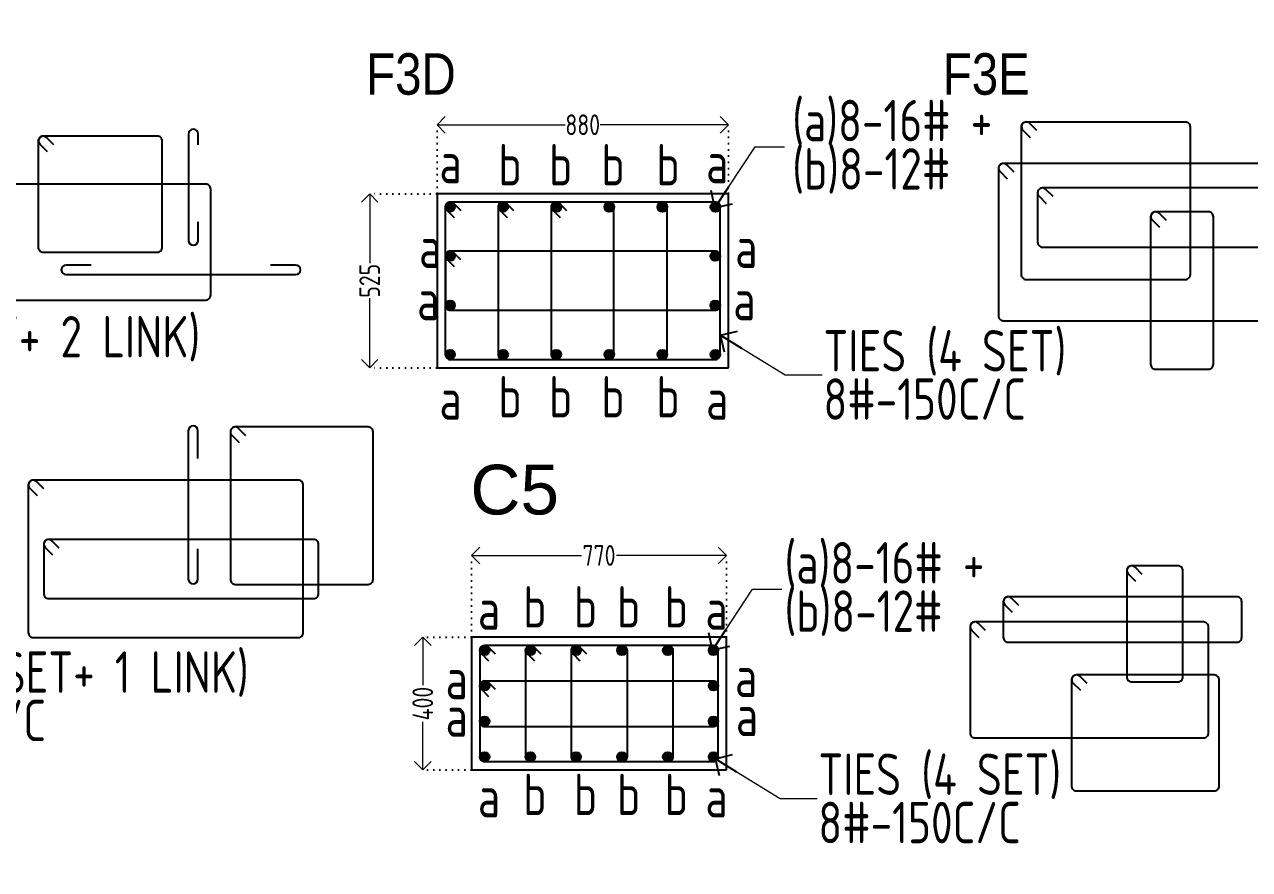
# Model space of a CAD drawing. Header units: inches. Extents: x -605 to 2991212, y -2872845 to 0.
# Drawn here: x 2400323 to 2415120, y -2144953 to -2134753 of the extents above; entities that cross this region are included whole.
import ezdxf
from ezdxf import colors
from ezdxf.entities.mleader import LeaderData, LeaderLine
from ezdxf.math import Vec2, Vec3

# ---------------------------------------------------------------- set-up
doc = ezdxf.new("R2010")
doc.units = ezdxf.units.IN
doc.header["$LTSCALE"] = 600
doc.header["$MEASUREMENT"] = 0
doc.linetypes.add('DOT2', pattern=[0.125, 0, -0.125])
for name, color, linetype, lineweight in [('PV_TEXT_ROMANS', 7, 'Continuous', 0), ('rDIMension', 1, 'Continuous', 18), ('rRCC 2', 40, 'Continuous', 15), ('rREINF 1', 1, 'Continuous', 25), ('rREINF 2', 4, 'Continuous', 25)]:
    doc.layers.add(name, color=color, linetype=linetype, lineweight=lineweight)
doc.styles.add('DIM', font='geniso.shx', dxfattribs={"width": 0.85})
doc.styles.add('J.P', font='ARIALN.TTF')
doc.styles.get("Standard").update_dxf_attribs({"font": 'arial.ttf'})
doc.styles.add('TEXT3', font='geniso.shx')
doc.dimstyles.new('ST-150', dxfattribs={"dimscale": 75, "dimtxt": 3, "dimasz": 2, "dimexe": 0.18, "dimexo": 0.0625, "dimgap": 0.2, "dimtad": 0, "dimdec": 0, "dimlfac": 2, "dimzin": 0, "dimdsep": 46, "dimtxsty": 'DIM', "dimblk": 'OPEN90', "dimcen": 0.09, "dimclrd": 256, "dimclrt": 7, "dimadec": 0, "dimazin": 0, "dimtfac": 1, "dimtdec": 0, "dimtofl": 0, "dimtmove": 0, "dimatfit": 3, "dimldrblk": 'OPEN90', "dimfxl": 1, "dimtolj": 1, "dimtzin": 0, "dimlwd": -1, "dimarcsym": 0})
doc.dimstyles.new('ST-25', dxfattribs={"dimscale": 100, "dimtxt": 2.5, "dimasz": 2, "dimexe": 0.18, "dimexo": 0.0625, "dimgap": 0.2, "dimtad": 0, "dimdec": 0, "dimlfac": 0.25, "dimzin": 0, "dimdsep": 46, "dimtxsty": 'DIM', "dimblk": 'OPEN90', "dimcen": 0.09, "dimclrd": 256, "dimclrt": 7, "dimadec": 0, "dimazin": 0, "dimtfac": 1, "dimtdec": 0, "dimtofl": 0, "dimtmove": 0, "dimatfit": 3, "dimldrblk": 'OPEN90', "dimfxl": 1, "dimtolj": 1, "dimtzin": 0, "dimlwd": -1, "dimarcsym": 0})

# ---------------------------------------------------------------- blocks, each defined once
blk = doc.blocks.new('_Open90')
at = {"color": 0, "linetype": 'ByBlock', "lineweight": -2}
for p, q in [((-0.5, 0.5), (0, 0)), ((0, 0), (-1, 0)), ((0, 0), (-0.5, -0.5))]:
    blk.add_line(p, q, dxfattribs=at)
blk = doc.blocks.new('*D499')
at = {"layer": 'Defpoints', "color": 0, "linetype": 'ByBlock'}
for p in [(2405723, -2141162), (2405723, -2142150), (2408803, -2142150)]:
    blk.add_point(p, dxfattribs=at)
at = {"layer": 'rDIMension', "color": 0, "linetype": 'DOT2', "lineweight": -2}
for p, q in [((2405723, -2142144), (2405723, -2141144)), ((2408803, -2142144), (2408803, -2141144))]:
    blk.add_line(p, q, dxfattribs=at)
at = {"layer": 'rDIMension'}
for p, q in [((2405923, -2141162), (2407052, -2141162)), ((2408603, -2141162), (2407475, -2141162))]:
    blk.add_line(p, q, dxfattribs=at)
at = {"layer": 'rDIMension', "linetype": 'ByBlock', "xscale": 200, "yscale": 200, "zscale": 200, "rotation": 180}
blk.add_blockref('_Open90', (2405723, -2141162), dxfattribs=at)
at = {"layer": 'rDIMension', "linetype": 'ByBlock', "xscale": 200, "yscale": 200, "zscale": 200}
blk.add_blockref('_Open90', (2408803, -2141162), dxfattribs=at)
at = {"layer": 'rDIMension', "color": 7, "linetype": 'ByBlock', "insert": (2407263, -2141162), "char_height": 250, "attachment_point": 5, "style": 'DIM'}
blk.add_mtext('\\A1;770', dxfattribs=at)
blk = doc.blocks.new('*D500')
at = {"layer": 'Defpoints', "color": 0, "linetype": 'ByBlock'}
for p in [(2405723, -2142150), (2405134, -2143750), (2405723, -2143750)]:
    blk.add_point(p, dxfattribs=at)
at = {"layer": 'rDIMension', "color": 0, "linetype": 'DOT2', "lineweight": -2}
for p, q in [((2405717, -2142150), (2405116, -2142150)), ((2405717, -2143750), (2405116, -2143750))]:
    blk.add_line(p, q, dxfattribs=at)
at = {"layer": 'rDIMension'}
for p, q in [((2405134, -2142350), (2405134, -2142728)), ((2405134, -2143550), (2405134, -2143172))]:
    blk.add_line(p, q, dxfattribs=at)
at = {"layer": 'rDIMension', "linetype": 'ByBlock', "xscale": 200, "yscale": 200, "zscale": 200}
for p, rotation in [((2405134, -2142150), 90), ((2405134, -2143750), 270)]:
    blk.add_blockref('_Open90', p, dxfattribs=dict(at, rotation=rotation))
at = {"layer": 'rDIMension', "color": 7, "linetype": 'ByBlock', "insert": (2405134, -2142950), "char_height": 250, "attachment_point": 5, "rotation": 90, "style": 'DIM'}
blk.add_mtext('\\A1;400', dxfattribs=at)
blk = doc.blocks.new('*D501')
at = {"layer": 'Defpoints', "color": 0, "linetype": 'ByBlock'}
for p in [(2405306, -2135963), (2405306, -2136796), (2408826, -2136796)]:
    blk.add_point(p, dxfattribs=at)
at = {"layer": 'rDIMension', "color": 0, "linetype": 'DOT2', "lineweight": -2}
for p, q in [((2405306, -2136790), (2405306, -2135945)), ((2408826, -2136790), (2408826, -2135945))]:
    blk.add_line(p, q, dxfattribs=at)
at = {"layer": 'rDIMension'}
for p, q in [((2405506, -2135963), (2406855, -2135963)), ((2408626, -2135963), (2407278, -2135963))]:
    blk.add_line(p, q, dxfattribs=at)
at = {"layer": 'rDIMension', "linetype": 'ByBlock', "xscale": 200, "yscale": 200, "zscale": 200, "rotation": 180}
blk.add_blockref('_Open90', (2405306, -2135963), dxfattribs=at)
at = {"layer": 'rDIMension', "linetype": 'ByBlock', "xscale": 200, "yscale": 200, "zscale": 200}
blk.add_blockref('_Open90', (2408826, -2135963), dxfattribs=at)
at = {"layer": 'rDIMension', "color": 7, "linetype": 'ByBlock', "insert": (2407066, -2135963), "char_height": 250, "attachment_point": 5, "style": 'DIM'}
blk.add_mtext('\\A1;880', dxfattribs=at)
blk = doc.blocks.new('*D502')
at = {"layer": 'Defpoints', "color": 0, "linetype": 'ByBlock'}
for p in [(2405306, -2136796), (2404493, -2138896), (2405306, -2138896)]:
    blk.add_point(p, dxfattribs=at)
at = {"layer": 'rDIMension', "color": 0, "linetype": 'DOT2', "lineweight": -2}
for p, q in [((2405300, -2136796), (2404475, -2136796)), ((2405300, -2138896), (2404475, -2138896))]:
    blk.add_line(p, q, dxfattribs=at)
at = {"layer": 'rDIMension'}
for p, q in [((2404493, -2136996), (2404493, -2137635)), ((2404493, -2138696), (2404493, -2138057))]:
    blk.add_line(p, q, dxfattribs=at)
at = {"layer": 'rDIMension', "linetype": 'ByBlock', "xscale": 200, "yscale": 200, "zscale": 200}
for p, rotation in [((2404493, -2136796), 90), ((2404493, -2138896), 270)]:
    blk.add_blockref('_Open90', p, dxfattribs=dict(at, rotation=rotation))
at = {"layer": 'rDIMension', "color": 7, "linetype": 'ByBlock', "insert": (2404493, -2137846), "char_height": 250, "attachment_point": 5, "rotation": 90, "style": 'DIM'}
blk.add_mtext('\\A1;525', dxfattribs=at)
blk = doc.blocks.new('_DotBlank')
at = {"color": 0, "linetype": 'ByBlock', "lineweight": -2}
blk.add_line((-0.5, 0), (-1, 0), dxfattribs=at)
blk.add_circle((0, 0), 0.5, dxfattribs=at)

msp = doc.modelspace()

# ---------------------------------------------------------------- hatches: boundary and pattern name
at = {"layer": 'rREINF 2'}
h = msp.add_hatch(color=256, dxfattribs=at)
h.dxf.hatch_style = 1
h.paths.add_polyline_path([(2405523.3, -2136954.8, 1), (2405407.9, -2136954.8, 1)])
h = msp.add_hatch(color=256, dxfattribs=at)
h.dxf.hatch_style = 1
h.paths.add_polyline_path([(2406163.9, -2136955.1, 1), (2406048.6, -2136955.1, 1)])
h = msp.add_hatch(color=256, dxfattribs=at)
h.dxf.hatch_style = 1
h.paths.add_polyline_path([(2406804.5, -2136955.3, 1), (2406689.2, -2136955.3, 1)])
h = msp.add_hatch(color=256, dxfattribs=at)
h.dxf.hatch_style = 1
h.paths.add_polyline_path([(2407445.1, -2136955.6, 1), (2407329.8, -2136955.6, 1)])
h = msp.add_hatch(color=256, dxfattribs=at)
h.dxf.hatch_style = 1
h.paths.add_polyline_path([(2408085.8, -2136955.8, 1), (2407970.5, -2136955.8, 1)])
h = msp.add_hatch(color=256, dxfattribs=at)
h.dxf.hatch_style = 1
h.paths.add_polyline_path([(2408726.4, -2136956, 1), (2408611.1, -2136956, 1)])
h = msp.add_hatch(color=256, dxfattribs=at)
h.dxf.hatch_style = 1
h.paths.add_polyline_path([(2405523.3, -2137549, 1), (2405407.9, -2137549, 1)])
h = msp.add_hatch(color=256, dxfattribs=at)
h.dxf.hatch_style = 1
h.paths.add_polyline_path([(2408609.5, -2137549, -1), (2408724.9, -2137549, -1)])
h = msp.add_hatch(color=256, dxfattribs=at)
h.dxf.hatch_style = 1
h.paths.add_polyline_path([(2405523.3, -2138143.1, 1), (2405407.9, -2138143.1, 1)])
h = msp.add_hatch(color=256, dxfattribs=at)
h.dxf.hatch_style = 1
h.paths.add_polyline_path([(2408609.5, -2138143.1, -1), (2408724.9, -2138143.1, -1)])
h = msp.add_hatch(color=256, dxfattribs=at)
h.dxf.hatch_style = 1
h.paths.add_polyline_path([(2405523.3, -2138737.2, -1), (2405407.9, -2138737.2, -1)])
h = msp.add_hatch(color=256, dxfattribs=at)
h.dxf.hatch_style = 1
h.paths.add_polyline_path([(2406163.9, -2138737, -1), (2406048.6, -2138737, -1)])
h = msp.add_hatch(color=256, dxfattribs=at)
h.dxf.hatch_style = 1
h.paths.add_polyline_path([(2406804.5, -2138736.8, -1), (2406689.2, -2138736.8, -1)])
h = msp.add_hatch(color=256, dxfattribs=at)
h.dxf.hatch_style = 1
h.paths.add_polyline_path([(2407445.1, -2138736.5, -1), (2407329.8, -2138736.5, -1)])
h = msp.add_hatch(color=256, dxfattribs=at)
h.dxf.hatch_style = 1
h.paths.add_polyline_path([(2408085.8, -2138736.3, -1), (2407970.5, -2138736.3, -1)])
h = msp.add_hatch(color=256, dxfattribs=at)
h.dxf.hatch_style = 1
h.paths.add_polyline_path([(2408726.4, -2138736, -1), (2408611.1, -2138736, -1)])
h = msp.add_hatch(color=256, dxfattribs=at)
h.dxf.hatch_style = 1
h.paths.add_polyline_path([(2405938.7, -2142307.7, 1), (2405823.4, -2142307.7, 1)])
h = msp.add_hatch(color=256, dxfattribs=at)
h.dxf.hatch_style = 1
h.paths.add_polyline_path([(2406491.6, -2142307.7, 1), (2406376.3, -2142307.7, 1)])
h = msp.add_hatch(color=256, dxfattribs=at)
h.dxf.hatch_style = 1
h.paths.add_polyline_path([(2407044.6, -2142307.7, 1), (2406929.3, -2142307.7, 1)])
h = msp.add_hatch(color=256, dxfattribs=at)
h.dxf.hatch_style = 1
h.paths.add_polyline_path([(2407597.5, -2142307.7, 1), (2407482.2, -2142307.7, 1)])
h = msp.add_hatch(color=256, dxfattribs=at)
h.dxf.hatch_style = 1
h.paths.add_polyline_path([(2408150.5, -2142307.7, 1), (2408035.1, -2142307.7, 1)])
h = msp.add_hatch(color=256, dxfattribs=at)
h.dxf.hatch_style = 1
h.paths.add_polyline_path([(2408588.1, -2142307.7, -1), (2408703.4, -2142307.7, -1)])
h = msp.add_hatch(color=256, dxfattribs=at)
h.dxf.hatch_style = 1
h.paths.add_polyline_path([(2405938.7, -2142735.9, 1), (2405823.4, -2142735.9, 1)])
h = msp.add_hatch(color=256, dxfattribs=at)
h.dxf.hatch_style = 1
h.paths.add_polyline_path([(2408588.1, -2142735.9, -1), (2408703.4, -2142735.9, -1)])
h = msp.add_hatch(color=256, dxfattribs=at)
h.dxf.hatch_style = 1
h.paths.add_polyline_path([(2405938.7, -2143164.2, 1), (2405823.4, -2143164.2, 1)])
h = msp.add_hatch(color=256, dxfattribs=at)
h.dxf.hatch_style = 1
h.paths.add_polyline_path([(2408588.1, -2143164.2, -1), (2408703.4, -2143164.2, -1)])
h = msp.add_hatch(color=256, dxfattribs=at)
h.dxf.hatch_style = 1
h.paths.add_polyline_path([(2405938.7, -2143592.4, 1), (2405823.4, -2143592.4, 1)])
h = msp.add_hatch(color=256, dxfattribs=at)
h.dxf.hatch_style = 1
h.paths.add_polyline_path([(2406491.6, -2143592.4, -1), (2406376.3, -2143592.4, -1)])
h = msp.add_hatch(color=256, dxfattribs=at)
h.dxf.hatch_style = 1
h.paths.add_polyline_path([(2407044.6, -2143592.4, -1), (2406929.3, -2143592.4, -1)])
h = msp.add_hatch(color=256, dxfattribs=at)
h.dxf.hatch_style = 1
h.paths.add_polyline_path([(2407597.5, -2143592.4, -1), (2407482.2, -2143592.4, -1)])
h = msp.add_hatch(color=256, dxfattribs=at)
h.dxf.hatch_style = 1
h.paths.add_polyline_path([(2408150.5, -2143592.4, -1), (2408035.1, -2143592.4, -1)])
h = msp.add_hatch(color=256, dxfattribs=at)
h.dxf.hatch_style = 1
h.paths.add_polyline_path([(2408588.1, -2143592.4, -1), (2408703.4, -2143592.4, -1)])

# ---------------------------------------------------------------- linework, layer by layer
at = {"color": 6, "linetype": 'ByBlock'}
for points in [[(2408826.4, -2138896), (2408826.4, -2136796), (2405306.4, -2136796), (2405306.4, -2138896)], [(2408803.4, -2143750), (2408803.4, -2142150), (2405723.4, -2142150), (2405723.4, -2143750)]]:
    msp.add_lwpolyline(points, close=True, dxfattribs=at)
at = {"layer": 'rREINF 1'}
for points in [[(2414406.3, -2137770.4), (2414406.3, -2135990.4, 0.4142136), (2414346.3, -2135930.4), (2412422.6, -2135930.4, 0.4142136), (2412362.6, -2135990.4), (2412362.6, -2137770.4, 0.4142136), (2412422.6, -2137830.4), (2414346.3, -2137830.4, 0.4142136)], [(2401987.4, -2137440.6), (2401987.4, -2136160.6, 0.4142136), (2401927.4, -2136100.6), (2400548.4, -2136100.6, 0.4142136), (2400488.4, -2136160.6), (2400488.4, -2137440.6, 0.4142136), (2400548.4, -2137500.6), (2401927.4, -2137500.6, 0.4142136)], [(2415406.7, -2138268.8), (2415406.7, -2136488.8, 0.4142136), (2415346.7, -2136428.8), (2412146.7, -2136428.8, 0.4142136), (2412086.7, -2136488.8), (2412086.7, -2138268.8, 0.4142136), (2412146.7, -2138328.8), (2415346.7, -2138328.8, 0.4142136)], [(2402572.5, -2138019.5), (2402572.5, -2136739.5, 0.4142136), (2402512.5, -2136679.5), (2399752.5, -2136679.5, 0.4142136), (2399692.5, -2136739.5), (2399692.5, -2138019.5, 0.4142136), (2399752.5, -2138079.5), (2402512.5, -2138079.5, 0.4142136)], [(2415880.8, -2137380), (2415880.8, -2136786, 0.4142136), (2415820.8, -2136726), (2412620.8, -2136726, 0.4142136), (2412560.8, -2136786), (2412560.8, -2137380, 0.4142136), (2412620.8, -2137440), (2415820.8, -2137440, 0.4142136)], [(2408726.4, -2138736), (2408726.4, -2136956, 0.4142136), (2408666.4, -2136896), (2405466.4, -2136896, 0.4142136), (2405406.4, -2136956), (2405406.4, -2138736, 0.4142136), (2405466.4, -2138796), (2408666.4, -2138796, 0.4142136)], [(2408088.2, -2138737.5), (2408088.2, -2136957.5, 0.4142136), (2408028.2, -2136897.5), (2406104.4, -2136897.5, 0.4142136), (2406044.4, -2136957.5), (2406044.4, -2138737.5, 0.4142136), (2406104.4, -2138797.5), (2408028.2, -2138797.5, 0.4142136)], [(2407442.2, -2138736), (2407442.2, -2136956, 0.4142136), (2407382.2, -2136896), (2406744.7, -2136896, 0.4142136), (2406684.7, -2136956), (2406684.7, -2138736, 0.4142136), (2406744.7, -2138796), (2407382.2, -2138796, 0.4142136)], [(2414683.8, -2138853.4), (2414683.8, -2137073.4, 0.4142136), (2414623.8, -2137013.4), (2413986.3, -2137013.4, 0.4142136), (2413926.3, -2137073.4), (2413926.3, -2138853.4, 0.4142136), (2413986.3, -2138913.4), (2414623.8, -2138913.4, 0.4142136)], [(2408726.7, -2138141.5), (2408726.7, -2137547.5, 0.4142136), (2408666.7, -2137487.5), (2405466.7, -2137487.5, 0.4142136), (2405406.7, -2137547.5), (2405406.7, -2138141.5, 0.4142136), (2405466.7, -2138201.5), (2408666.7, -2138201.5, 0.4142136)], [(2404533.8, -2141451.1), (2404533.8, -2139671.1, 0.4142136), (2404473.8, -2139611.1), (2402869.6, -2139611.1, 0.4142136), (2402809.6, -2139671.1), (2402809.6, -2141451.1, 0.4142136), (2402869.6, -2141511.1), (2404473.8, -2141511.1, 0.4142136)], [(2403689.4, -2142092.7), (2403689.4, -2140312.7, 0.4142136), (2403629.4, -2140252.7), (2400429.4, -2140252.7, 0.4142136), (2400369.4, -2140312.7), (2400369.4, -2142092.7, 0.4142136), (2400429.4, -2142152.7), (2403629.4, -2142152.7, 0.4142136)], [(2403876.2, -2141621.9), (2403876.2, -2141027.8, 0.4142136), (2403816.2, -2140967.8), (2400616.2, -2140967.8, 0.4142136), (2400556.2, -2141027.8), (2400556.2, -2141621.9, 0.4142136), (2400616.2, -2141681.9), (2403816.2, -2141681.9, 0.4142136)], [(2414316.6, -2142627.4), (2414316.6, -2141347.4, 0.4142136), (2414256.6, -2141287.4), (2413697.6, -2141287.4, 0.4142136), (2413637.6, -2141347.4), (2413637.6, -2142627.4, 0.4142136), (2413697.6, -2142687.4), (2414256.6, -2142687.4, 0.4142136)], [(2415026.7, -2142150.2), (2415026.7, -2141720.4, 0.4142136), (2414966.7, -2141660.4), (2412206.7, -2141660.4, 0.4142136), (2412146.7, -2141720.4), (2412146.7, -2142150.2, 0.4142136), (2412206.7, -2142210.2), (2414966.7, -2142210.2, 0.4142136)], [(2414624.4, -2143305), (2414624.4, -2142025, 0.4142136), (2414564.4, -2141965), (2411804.4, -2141965, 0.4142136), (2411744.4, -2142025), (2411744.4, -2143305, 0.4142136), (2411804.4, -2143365), (2414564.4, -2143365, 0.4142136)], [(2408703.4, -2143590), (2408703.4, -2142310, 0.4142136), (2408643.4, -2142250), (2405883.4, -2142250, 0.4142136), (2405823.4, -2142310), (2405823.4, -2143590, 0.4142136), (2405883.4, -2143650), (2408643.4, -2143650, 0.4142136)], [(2408158.5, -2143590), (2408158.5, -2142310, 0.4142136), (2408098.5, -2142250), (2406436.1, -2142250, 0.4142136), (2406376.1, -2142310), (2406376.1, -2143590, 0.4142136), (2406436.1, -2143650), (2408098.5, -2143650, 0.4142136)], [(2407605.4, -2143590), (2407605.4, -2142310, 0.4142136), (2407545.4, -2142250), (2406986.5, -2142250, 0.4142136), (2406926.5, -2142310), (2406926.5, -2143590, 0.4142136), (2406986.5, -2143650), (2407545.4, -2143650, 0.4142136)], [(2414753.4, -2143944.5), (2414753.4, -2142664.5, 0.4142136), (2414693.4, -2142604.5), (2413031, -2142604.5, 0.4142136), (2412971, -2142664.5), (2412971, -2143944.5, 0.4142136), (2413031, -2144004.5), (2414693.4, -2144004.5, 0.4142136)], [(2408703.4, -2143167.5), (2408703.4, -2142737.8, 0.4142136), (2408643.4, -2142677.8), (2405883.4, -2142677.8, 0.4142136), (2405823.4, -2142737.8), (2405823.4, -2143167.5, 0.4142136), (2405883.4, -2143227.5), (2408643.4, -2143227.5, 0.4142136)]]:
    msp.add_lwpolyline(points, format="xyb", close=True, dxfattribs=at)
for points in [[(2412553.2, -2136034), (2412465.1, -2135945.9, 1), (2412383.5, -2136027.4), (2412471.7, -2136115.6)], [(2400678, -2136204.8), (2400589.8, -2136116.6, 1), (2400508.3, -2136198.2), (2400596.4, -2136286.3)], [(2402420.8, -2136205.3), (2402420.8, -2136075.5, 1), (2402305.4, -2136075.5), (2402305.4, -2137359.7, 1), (2402420.8, -2137359.7), (2402420.8, -2137135.8)], [(2412276.4, -2136533.8), (2412188.3, -2136445.6, 1), (2412106.8, -2136527.2), (2412194.9, -2136615.3)], [(2412747.4, -2136831), (2412659.3, -2136742.9, 1), (2412577.7, -2136824.4), (2412665.8, -2136912.5)], [(2405596.1, -2137001), (2405508, -2136912.9, 1), (2405426.4, -2136994.5), (2405514.6, -2137082.6)], [(2406235.1, -2137001.1), (2406146.9, -2136913, 1), (2406065.4, -2136994.5), (2406153.5, -2137082.7)], [(2406874.4, -2137001), (2406786.3, -2136912.9, 1), (2406704.8, -2136994.5), (2406792.9, -2137082.6)], [(2414116, -2137118.4), (2414027.9, -2137030.2, 1), (2413946.4, -2137111.8), (2414034.5, -2137199.9)], [(2405593.2, -2137592.5), (2405505.1, -2137504.4, 1), (2405423.6, -2137585.9), (2405511.7, -2137674.1)], [(2401130.1, -2137656.8), (2400825.6, -2137656.8, 1), (2400825.6, -2137772.1), (2403598.3, -2137772.1, 1), (2403598.3, -2137656.8), (2403293.7, -2137656.8)], [(2402417.1, -2139990.2), (2402417.1, -2139656, 1), (2402301.8, -2139656), (2402301.8, -2141446.7, 1), (2402417.1, -2141446.7), (2402417.1, -2141081.5)], [(2402996.2, -2139716.1), (2402908.1, -2139628, 1), (2402826.5, -2139709.5), (2402914.6, -2139797.7)], [(2400556, -2140357.7), (2400467.9, -2140269.6, 1), (2400386.3, -2140351.2), (2400474.4, -2140439.3)], [(2400742.8, -2141072.9), (2400654.7, -2140984.7, 1), (2400573.1, -2141066.3), (2400661.2, -2141154.4)], [(2413825.8, -2141391.3), (2413737.7, -2141303.1, 1), (2413656.1, -2141384.7), (2413744.2, -2141472.8)], [(2412334.9, -2141764.3), (2412246.8, -2141676.2, 1), (2412165.2, -2141757.7), (2412253.4, -2141845.8)], [(2411932.6, -2142068.9), (2411844.4, -2141980.8, 1), (2411762.9, -2142062.3), (2411851, -2142150.4)], [(2406011.5, -2142353.9), (2405923.4, -2142265.8, 1), (2405841.9, -2142347.3), (2405930, -2142435.5)], [(2406564.2, -2142353.9), (2406476.1, -2142265.8, 1), (2406394.6, -2142347.3), (2406482.7, -2142435.5)], [(2407114.6, -2142353.9), (2407026.5, -2142265.8, 1), (2406945, -2142347.3), (2407033.1, -2142435.5)], [(2413159.2, -2142708.4), (2413071.1, -2142620.3, 1), (2412989.5, -2142701.8), (2413077.6, -2142789.9)], [(2406011.5, -2142781.6), (2405923.4, -2142693.5, 1), (2405841.9, -2142775.1), (2405930, -2142863.2)]]:
    msp.add_lwpolyline(points, format="xyb", dxfattribs=at)
at = {"layer": 'rREINF 2'}
for centre in [(2405465.6, -2136954.8), (2406106.2, -2136955.1), (2406746.9, -2136955.3), (2407387.5, -2136955.6), (2408028.1, -2136955.8), (2408668.7, -2136956), (2405465.6, -2137549), (2408667.2, -2137549), (2405465.6, -2138143.1), (2408667.2, -2138143.1), (2405465.6, -2138737.2), (2406106.2, -2138737), (2406746.9, -2138736.8), (2407387.5, -2138736.5), (2408028.1, -2138736.3), (2408668.7, -2138736), (2405881.1, -2142307.7), (2406434, -2142307.7), (2406986.9, -2142307.7), (2407539.9, -2142307.7), (2408092.8, -2142307.7), (2408645.7, -2142307.7), (2405881.1, -2142735.9), (2408645.7, -2142735.9), (2405881.1, -2143164.2), (2408645.7, -2143164.2), (2405881.1, -2143592.4), (2406434, -2143592.4), (2406986.9, -2143592.4), (2407539.9, -2143592.4), (2408092.8, -2143592.4), (2408645.7, -2143592.4)]:
    msp.add_circle(centre, 57.7, dxfattribs=at)

# ---------------------------------------------------------------- texts
at = {"layer": 'PV_TEXT_ROMANS', "char_height": 500, "width": 1863.784, "attachment_point": 1, "style": 'J.P', "bg_fill": 2}
for s, insert in [('\\pxqc;F3D', (2404059.6, -2135099.9)), ('\\pxqc;F3E', (2411009.2, -2135099.9))]:
    msp.add_mtext(s, dxfattribs=dict(at, insert=insert))
at = {"layer": 'rDIMension', "color": 7, "char_height": 500, "attachment_point": 4, "line_spacing_factor": 0.7, "style": 'DIM'}
for s, insert in [('\\A1;b', (2406047.8, -2136445.4)), ('\\A1;b', (2406659, -2136445.4)), ('\\A1;b', (2407292.1, -2136445.4)), ('\\A1;b', (2407956.3, -2136445.4)), ('\\A1;a', (2405335.5, -2136419.2)), ('\\A1;a', (2408556.4, -2136419.2)), ('\\A1;a', (2405088.7, -2137441.7)), ('\\A1;a', (2408907.6, -2137441.7)), ('\\A1;a', (2405065, -2138073.4)), ('\\A1;a', (2408884, -2138073.4)), ('\\A1;TIES (2 SET+ 2 LINK)\\P8#-150C/C', (2397490.2, -2138813.7)), ('\\A1;TIES (4 SET)\\P8#-150C/C', (2409973.8, -2138982.7)), ('\\A1;b', (2406047.8, -2139246.7)), ('\\A1;b', (2406659, -2139246.7)), ('\\A1;b', (2407292.1, -2139246.7)), ('\\A1;b', (2407956.3, -2139246.7)), ('\\A1;a', (2405335.5, -2139272.8)), ('\\A1;a', (2408556.4, -2139272.8)), ('\\A1;b', (2406347.8, -2141782.9)), ('\\A1;b', (2406959, -2141782.9)), ('\\A1;b', (2407480.5, -2141782.9)), ('\\A1;b', (2408056.2, -2141782.9)), ('\\A1;a', (2405799.4, -2141809)), ('\\A1;a', (2408548, -2141809)), ('\\A1;TIES (3 SET+ 1 LINK)\\P8#-150C/C', (2398138.1, -2142861.7)), ('\\A1;a', (2405409.1, -2142647.3)), ('\\A1;a', (2408905, -2142621.9)), ('\\A1;a', (2405409.1, -2143100.7)), ('\\A1;a', (2408915.9, -2143092.6)), ('\\A1;TIES (4 SET)\\P8#-150C/C', (2409912.4, -2144094.5)), ('\\A1;b', (2406347.8, -2144047.5)), ('\\A1;b', (2406959, -2144047.5)), ('\\A1;b', (2407480.5, -2144047.5)), ('\\A1;b', (2408056.2, -2144047.5)), ('\\A1;a', (2405799.4, -2144073.7)), ('\\A1;a', (2408548, -2144073.7))]:
    msp.add_mtext(s, dxfattribs=dict(at, insert=insert))
at = {"layer": 'rDIMension', "color": 7, "insert": (2409503, -2141567.1), "char_height": 500, "width": 2863.587, "attachment_point": 4, "line_spacing_factor": 0.7, "style": 'DIM'}
msp.add_mtext('\\A1;(a)8-16# +\\P(b)8-12# ', dxfattribs=at)
at = {"layer": 'rRCC 2'}
msp.add_text('C5', height=600, dxfattribs=at).set_placement((2405708.7, -2140667.1))

# ---------------------------------------------------------------- dimensions: what is measured, and where the dimension line sits
at = {"layer": 'rDIMension'}
for base, p1, p2, picture, middle in [((2404492.7, -2138896), (2405306.4, -2136796), (2405306.4, -2138896), '*D502', (2404492.7, -2137846)), ((2405134.2, -2143750), (2405723.4, -2142150), (2405723.4, -2143750), '*D500', (2405134.2, -2142950))]:
    dim = msp.add_linear_dim(base=base, p1=p1, p2=p2, angle=90, dimstyle='ST-25', dxfattribs=at)
    dim.commit()
    dim.dimension.update_dxf_attribs({"geometry": picture, "text_midpoint": middle})
dim = msp.add_linear_dim(base=(2405723.4, -2141162.3), p1=(2408803.4, -2142150), p2=(2405723.4, -2142150), dimstyle='ST-25', dxfattribs=at)
dim.commit()
dim.dimension.update_dxf_attribs({"geometry": '*D499', "text_midpoint": (2407263.4, -2141162.3)})

# ---------------------------------------------------------------- leaders
at = {"layer": 'rRCC 2', "annotation_type": 0, "has_hookline": 1, "hookline_direction": 0}
for points in [[(2408662.2, -2136965.8), (2409147.5, -2136229), (2409503, -2136229)], [(2408632.1, -2142303.9), (2409117.5, -2141567.1), (2409473, -2141567.1)]]:
    msp.add_leader(points, dimstyle='ST-150', override={"dimasz": 4}, dxfattribs=at)
for points, text_width in [([(2396246.7, -2138334.5), (2397028.1, -2138813.7), (2397475.2, -2138813.7)], 4974.5), ([(2408730.2, -2138503.4), (2409511.6, -2138982.7), (2409958.8, -2138982.7)], 2974.8), ([(2396894.6, -2142382.4), (2397676, -2142861.7), (2398123.1, -2142861.7)], 4889.5), ([(2408668.9, -2143615.3), (2409450.3, -2144094.5), (2409897.4, -2144094.5)], 2974.8)]:
    msp.add_leader(points, dimstyle='ST-150', override={"dimasz": 4}, dxfattribs=dict(at, text_width=text_width))

# ---------------------------------------------------------------- next in the draw order: texts
at = {"layer": 'rDIMension', "color": 7, "insert": (2409596.6, -2136229), "char_height": 500, "width": 2863.587, "attachment_point": 4, "line_spacing_factor": 0.7, "style": 'DIM'}
msp.add_mtext('\\A1;(a)8-16# +\\P(b)8-12# ', dxfattribs=at)

# ---------------------------------------------------------------- next in the draw order: dimensions: what is measured, and where the dimension line sits
at = {"layer": 'rDIMension'}
dim = msp.add_linear_dim(base=(2405306.4, -2135962.5), p1=(2408826.4, -2136796), p2=(2405306.4, -2136796), dimstyle='ST-25', dxfattribs=at)
dim.commit()
dim.dimension.update_dxf_attribs({"geometry": '*D501', "text_midpoint": (2407066.4, -2135962.5)})

# ---------------------------------------------------------------- next in the draw order: leaders
at = {"layer": 'rRCC 2', "color": 7}
ml = msp.add_multileader_mtext('Standard', dxfattribs=at)
ml.set_content('\\A1;\\W0.85;(a)4-12# ', color=7, style='TEXT3')
ml.set_leader_properties(color=256, linetype='ByLayer', lineweight=-1)
ml.set_arrow_properties(name='DOTBLANK')
ml.build(insert=Vec2(0, 0))
ml.multileader.update_dxf_attribs({"text_top_attachment_type": 0, "text_bottom_attachment_type": 0, "dogleg_length": 7.47, "arrow_head_size": 187.5, "scale": 75})
ctx = ml.context
ctx.base_point, ctx.scale, ctx.char_height, ctx.arrow_head_size, ctx.landing_gap_size, ctx.plane_origin = Vec3(2449102.6, -2386705.8), 75, 250, 187.5, 6.75, Vec3(2444752.6, -2386753.7)
ctx.text_align_type = 2
notes = []
notes.append((ctx, [(0, (0, 0, 0), (0, 0), (1, 0), 1, [])]))
ctx.mtext.insert, ctx.mtext.alignment, ctx.mtext.flow_direction = Vec3(2450129.2, -2386574.5), 3, 5
ml = msp.add_multileader_mtext('Standard', dxfattribs=at)
ml.set_content('\\A1;\\W0.85;(a)4-12# ', color=7, style='TEXT3')
ml.set_leader_properties(color=256, linetype='ByLayer', lineweight=-1)
ml.set_arrow_properties(name='DOTBLANK')
ml.build(insert=Vec2(0, 0))
ml.multileader.update_dxf_attribs({"text_top_attachment_type": 0, "text_bottom_attachment_type": 0, "dogleg_length": 7.47, "arrow_head_size": 187.5, "scale": 75})
ctx = ml.context
ctx.base_point, ctx.scale, ctx.char_height, ctx.arrow_head_size, ctx.landing_gap_size, ctx.plane_origin = Vec3(2474235.5, -2625457.1), 75, 250, 187.5, 6.75, Vec3(2469885.5, -2625505)
ctx.text_align_type = 2
notes.append((ctx, [(0, (0, 0, 0), (0, 0), (1, 0), 1, [])]))
ctx.mtext.insert, ctx.mtext.alignment, ctx.mtext.flow_direction = Vec3(2475262.2, -2625325.8), 3, 5
for ctx, leaders in notes:
    for number, flags, end, landing, length, lines in leaders:
        leader = LeaderData()
        leader.index, (leader.has_last_leader_line, leader.has_dogleg_vector, leader.attachment_direction) = number, flags
        leader.last_leader_point, leader.dogleg_vector, leader.dogleg_length = Vec3(end), Vec3(landing), length
        for number, points, colour, breaks in lines:
            line = LeaderLine()
            line.index, line.vertices, line.color, line.breaks = number, Vec3.list(points), colors.encode_raw_color(colour), breaks
            leader.lines.append(line)
        ctx.leaders.append(leader)

doc.saveas('drawing.dxf')
